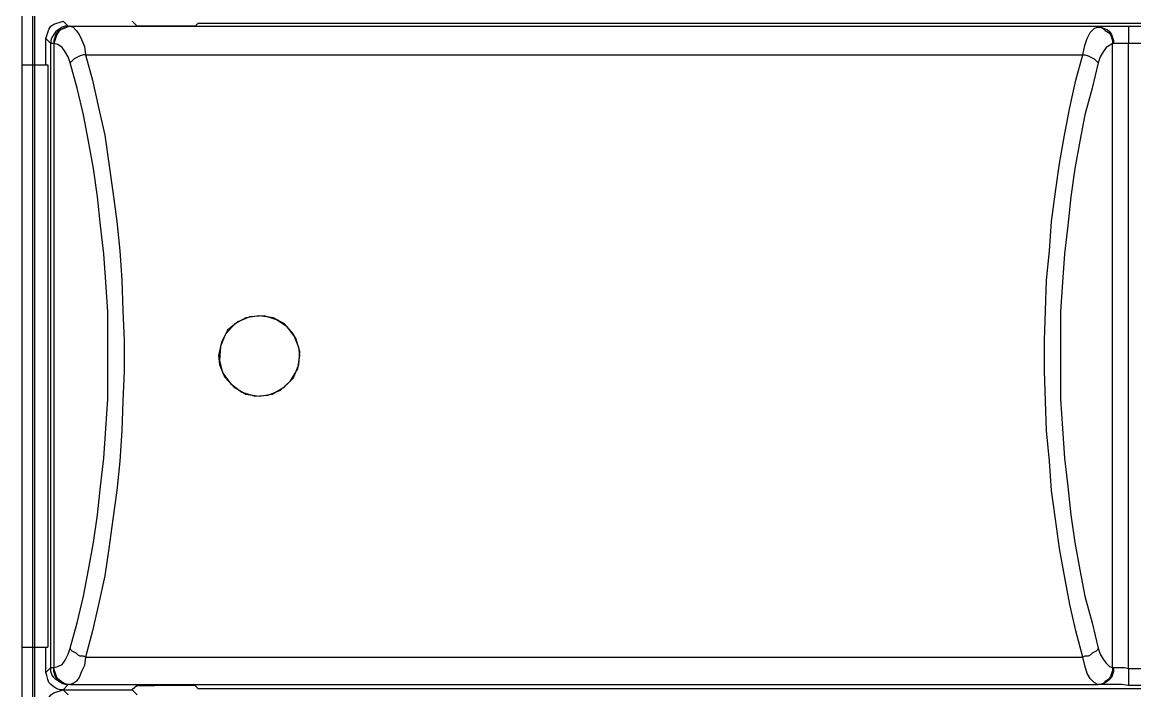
# Model space of a CAD drawing. Header units: centimetres. Extents: x -9.3 to 8.8, y -8.1 to 9.2.
# Drawn here: x -6.946 to -5.013, y 0.783 to 1.945 of the extents above; entities that cross this region are included whole.
import ezdxf

# ---------------------------------------------------------------- set-up
doc = ezdxf.new("R2010")
doc.units = ezdxf.units.CM
doc.header["$MEASUREMENT"] = 0
doc.layers.add('Camada 1', color=7, linetype='Continuous')

msp = doc.modelspace()

# ---------------------------------------------------------------- linework, layer by layer
at = {"layer": 'Camada 1', "color": 250, "lineweight": 25}
for points in [[(-6.94621, -0.45508), (-6.94621, -0.45508), (-6.94621, 6.68867), (-6.94621, 6.68867)], [(-6.94621, -0.45508), (-6.94621, -0.45508), (-6.94621, 6.68867), (-6.94621, 6.68867)], [(-6.92856, 6.67103), (-6.92856, 6.67103), (-6.92856, -0.43744), (-6.92856, -0.43744)], [(-6.92856, 6.67103), (-6.92856, 6.67103), (-6.92856, -0.43744), (-6.92856, -0.43744)], [(-6.92503, 6.6675), (-6.92503, 6.6675), (-6.92503, -0.43392), (-6.92503, -0.43392)], [(-6.92503, 6.6675), (-6.92503, 6.6675), (-6.92503, -0.43392), (-6.92503, -0.43392)], [(-6.87529, 1.94628), (-6.87529, 1.94628), (-6.86646, 1.93746), (-6.86646, 1.93746)], [(-6.86646, 1.93746), (-6.86646, 1.93746), (-6.8647, 1.93746), (-6.8647, 1.93746)], [(-6.8647, 1.93746), (-6.8647, 1.93746), (-6.86293, 1.93746), (-6.86293, 1.93746)], [(-6.86293, 1.93746), (-6.86293, 1.93746), (-5.07654, 1.93746), (-5.07654, 1.93746)], [(-6.75524, 1.94628), (-6.75524, 1.94628), (-6.74642, 1.93746), (-6.74642, 1.93746)], [(-6.71643, 1.93746), (-6.71643, 1.93746), (-6.74642, 1.93746), (-6.74642, 1.93746)], [(-6.64581, 1.93746), (-6.64581, 1.93746), (-6.71643, 1.93746), (-6.71643, 1.93746)], [(-6.64051, 1.94275), (-6.64051, 1.94275), (-6.64581, 1.93746), (-6.64581, 1.93746)], [(-6.64051, 1.94275), (-6.64051, 1.94275), (-3.3872, 1.94275), (-3.3872, 1.94275)], [(-5.07827, 1.93569), (-5.07827, 1.93569), (-5.07654, 1.93746), (-5.07654, 1.93746)], [(-5.07654, 1.93746), (-5.07654, 1.93746), (-5.02356, 1.93746), (-5.02356, 1.93746)], [(-5.02356, 1.93746), (-5.02356, 1.93746), (-5.02356, 1.90747), (-5.02356, 1.90747)], [(-5.02356, 1.93746), (-5.02356, 1.93746), (-5.00239, 1.93746), (-5.00239, 1.93746)], [(-6.89648, 1.90747), (-6.89648, 1.90747), (-6.90529, 1.91629), (-6.90529, 1.91629)], [(-6.90529, 1.87039), (-6.90529, 1.87039), (-6.90529, 1.91629), (-6.90529, 1.91629)], [(-6.89117, 1.90747), (-6.89117, 1.90747), (-6.89648, 1.90747), (-6.89648, 1.90747)], [(-6.89648, 0.8236), (-6.89648, 0.8236), (-6.89648, 1.90747), (-6.89648, 1.90747)], [(-6.89117, 1.90747), (-6.89117, 1.90747), (-6.89117, 1.90747), (-6.89117, 1.90747)], [(-6.89117, 1.90747), (-6.89117, 1.90747), (-6.89117, 0.8236), (-6.89117, 0.8236)], [(-5.05181, 0.8236), (-5.05181, 0.8236), (-5.05181, 1.90747), (-5.05181, 1.90747)], [(-5.05005, 1.90747), (-5.05005, 1.90747), (-5.05181, 1.90747), (-5.05181, 1.90747)], [(-5.02356, 1.90747), (-5.02356, 1.90747), (-5.05005, 1.90747), (-5.05005, 1.90747)], [(-5.02356, 0.82183), (-5.02356, 0.82183), (-5.02356, 1.90747), (-5.02356, 1.90747)], [(-5.00239, 1.90747), (-5.00239, 1.90747), (-5.02356, 1.90747), (-5.02356, 1.90747)], [(-6.83645, 1.88803), (-6.83645, 1.88803), (-5.103, 1.88803), (-5.103, 1.88803)], [(-6.9462, 1.87039), (-6.9462, 1.87039), (-6.90177, 1.87039), (-6.90177, 1.87039)], [(-6.90177, 1.87039), (-6.90177, 1.87039), (-6.90177, 0.85891), (-6.90177, 0.85891)], [(-6.9462, 0.85891), (-6.9462, 0.85891), (-6.90177, 0.85891), (-6.90177, 0.85891)], [(-6.90529, 0.81478), (-6.90529, 0.81478), (-6.90529, 0.85891), (-6.90529, 0.85891)], [(-6.83645, 0.84127), (-6.83645, 0.84127), (-5.103, 0.84127), (-5.103, 0.84127)], [(-6.90529, 0.81478), (-6.90529, 0.81478), (-6.89648, 0.8236), (-6.89648, 0.8236)], [(-6.89648, 0.8236), (-6.89648, 0.8236), (-6.89117, 0.8236), (-6.89117, 0.8236)], [(-6.89117, 0.8236), (-6.89117, 0.8236), (-6.89117, 0.8236), (-6.89117, 0.8236)], [(-5.05181, 0.8236), (-5.05181, 0.8236), (-5.05005, 0.8236), (-5.05005, 0.8236)], [(-5.02356, 0.82183), (-5.02356, 0.82183), (-5.02356, 0.79185), (-5.02356, 0.79185)], [(-5.02356, 0.82183), (-5.02356, 0.82183), (-5.00239, 0.82183), (-5.00239, 0.82183)], [(-6.86646, 0.79361), (-6.86646, 0.79361), (-6.87529, 0.78479), (-6.87529, 0.78479)], [(-6.8647, 0.79361), (-6.8647, 0.79361), (-6.86646, 0.79361), (-6.86646, 0.79361)], [(-6.86293, 0.79361), (-6.86293, 0.79361), (-6.8647, 0.79361), (-6.8647, 0.79361)], [(-6.86293, 0.79361), (-6.86293, 0.79361), (-5.07654, 0.79361), (-5.07654, 0.79361)], [(-5.07654, 0.79361), (-5.07654, 0.79361), (-5.07827, 0.79361), (-5.07827, 0.79361)], [(-6.87529, 0.78479), (-6.87529, 0.78479), (-6.75524, 0.78479), (-6.75524, 0.78479)], [(-6.87529, 0.78479), (-6.87529, 0.78479), (-6.86646, 0.77597), (-6.86646, 0.77597)], [(-6.87529, 0.78479), (-6.87529, 0.78479), (-6.75524, 0.78479), (-6.75524, 0.78479)], [(-6.74642, 0.79185), (-6.74642, 0.79185), (-6.75524, 0.78479), (-6.75524, 0.78479)], [(-6.75524, 0.78479), (-6.75524, 0.78479), (-6.74642, 0.77597), (-6.74642, 0.77597)], [(-6.74642, 0.79185), (-6.74642, 0.79185), (-6.71643, 0.79185), (-6.71643, 0.79185)], [(-6.64581, 0.79185), (-6.64581, 0.79185), (-6.71643, 0.79185), (-6.71643, 0.79185)], [(-6.64051, 0.78652), (-6.64051, 0.78652), (-6.64581, 0.79185), (-6.64581, 0.79185)], [(-3.3872, 0.78652), (-3.3872, 0.78652), (-6.64051, 0.78652), (-6.64051, 0.78652)], [(-5.00239, 0.79185), (-5.00239, 0.79185), (-5.02356, 0.79185), (-5.02356, 0.79185)]]:
    msp.add_open_spline(points, degree=3, dxfattribs=at)
for points, knots in [([(-6.90529, 1.91629), (-6.90529, 1.91629), (-6.90353, 1.92158), (-6.90353, 1.92158), (-6.90353, 1.92158), (-6.90177, 1.92687), (-6.90177, 1.92687), (-6.90177, 1.92687), (-6.9, 1.93216), (-6.9, 1.93216), (-6.9, 1.93216), (-6.89648, 1.93746), (-6.89648, 1.93746), (-6.89648, 1.93746), (-6.89117, 1.94098), (-6.89117, 1.94098), (-6.89117, 1.94098), (-6.88588, 1.94275), (-6.88588, 1.94275), (-6.88588, 1.94275), (-6.88059, 1.94451), (-6.88059, 1.94451), (-6.88059, 1.94451), (-6.87529, 1.94628), (-6.87529, 1.94628)], [0, 0, 0, 0, 0.125, 0.125, 0.125, 0.25, 0.25, 0.25, 0.375, 0.375, 0.375, 0.5, 0.5, 0.5, 0.625, 0.625, 0.625, 0.75, 0.75, 0.75, 0.875, 0.875, 0.875, 1, 1, 1, 1]), ([(-6.86646, 1.93746), (-6.86646, 1.93746), (-6.87175, 1.93746), (-6.87175, 1.93746), (-6.87175, 1.93746), (-6.87706, 1.93569), (-6.87706, 1.93569), (-6.87706, 1.93569), (-6.88235, 1.93216), (-6.88235, 1.93216), (-6.88235, 1.93216), (-6.88764, 1.92864), (-6.88764, 1.92864), (-6.88764, 1.92864), (-6.89117, 1.92335), (-6.89117, 1.92335), (-6.89117, 1.92335), (-6.8947, 1.91805), (-6.8947, 1.91805), (-6.8947, 1.91805), (-6.89648, 1.91276), (-6.89648, 1.91276), (-6.89648, 1.91276), (-6.89648, 1.90747), (-6.89648, 1.90747)], [0, 0, 0, 0, 0.125, 0.125, 0.125, 0.25, 0.25, 0.25, 0.375, 0.375, 0.375, 0.5, 0.5, 0.5, 0.625, 0.625, 0.625, 0.75, 0.75, 0.75, 0.875, 0.875, 0.875, 1, 1, 1, 1]), ([(-6.86293, 1.93746), (-6.86293, 1.93746), (-6.86822, 1.93569), (-6.86822, 1.93569), (-6.86822, 1.93569), (-6.87352, 1.93393), (-6.87352, 1.93393), (-6.87352, 1.93393), (-6.87881, 1.93216), (-6.87881, 1.93216), (-6.87881, 1.93216), (-6.88235, 1.92864), (-6.88235, 1.92864), (-6.88235, 1.92864), (-6.88588, 1.92335), (-6.88588, 1.92335), (-6.88588, 1.92335), (-6.88764, 1.91805), (-6.88764, 1.91805), (-6.88764, 1.91805), (-6.88941, 1.91276), (-6.88941, 1.91276), (-6.88941, 1.91276), (-6.89117, 1.90747), (-6.89117, 1.90747)], [0, 0, 0, 0, 0.125, 0.125, 0.125, 0.25, 0.25, 0.25, 0.375, 0.375, 0.375, 0.5, 0.5, 0.5, 0.625, 0.625, 0.625, 0.75, 0.75, 0.75, 0.875, 0.875, 0.875, 1, 1, 1, 1]), ([(-6.8647, 1.93746), (-6.8647, 1.93746), (-6.86999, 1.93569), (-6.86999, 1.93569), (-6.86999, 1.93569), (-6.87529, 1.93393), (-6.87529, 1.93393), (-6.87529, 1.93393), (-6.87881, 1.93216), (-6.87881, 1.93216), (-6.87881, 1.93216), (-6.88411, 1.92864), (-6.88411, 1.92864), (-6.88411, 1.92864), (-6.88764, 1.92335), (-6.88764, 1.92335), (-6.88764, 1.92335), (-6.88941, 1.91805), (-6.88941, 1.91805), (-6.88941, 1.91805), (-6.89117, 1.91276), (-6.89117, 1.91276), (-6.89117, 1.91276), (-6.89117, 1.90747), (-6.89117, 1.90747)], [0, 0, 0, 0, 0.125, 0.125, 0.125, 0.25, 0.25, 0.25, 0.375, 0.375, 0.375, 0.5, 0.5, 0.5, 0.625, 0.625, 0.625, 0.75, 0.75, 0.75, 0.875, 0.875, 0.875, 1, 1, 1, 1]), ([(-6.86293, 1.93746), (-6.86293, 1.93746), (-6.85763, 1.93569), (-6.85763, 1.93569), (-6.85763, 1.93569), (-6.85234, 1.9304), (-6.85234, 1.9304), (-6.85234, 1.9304), (-6.84705, 1.92335), (-6.84705, 1.92335), (-6.84705, 1.92335), (-6.84352, 1.91453), (-6.84352, 1.91453), (-6.84352, 1.91453), (-6.83821, 1.90214), (-6.83821, 1.90214), (-6.83821, 1.90214), (-6.83645, 1.88803), (-6.83645, 1.88803)], [0, 0, 0, 0, 0.1666667, 0.1666667, 0.1666667, 0.3333333, 0.3333333, 0.3333333, 0.5, 0.5, 0.5, 0.6666667, 0.6666667, 0.6666667, 0.8333333, 0.8333333, 0.8333333, 1, 1, 1, 1]), ([(-5.103, 1.88803), (-5.103, 1.88803), (-5.09947, 1.90394), (-5.09947, 1.90394), (-5.09947, 1.90394), (-5.09595, 1.91629), (-5.09595, 1.91629), (-5.09595, 1.91629), (-5.09065, 1.92687), (-5.09065, 1.92687), (-5.09065, 1.92687), (-5.0836, 1.93393), (-5.0836, 1.93393), (-5.0836, 1.93393), (-5.07827, 1.93569), (-5.07827, 1.93569)], [0, 0, 0, 0, 0.2, 0.2, 0.2, 0.4, 0.4, 0.4, 0.6, 0.6, 0.6, 0.8, 0.8, 0.8, 1, 1, 1, 1]), ([(-5.07827, 1.93569), (-5.07827, 1.93569), (-5.07298, 1.93569), (-5.07298, 1.93569), (-5.07298, 1.93569), (-5.06769, 1.93393), (-5.06769, 1.93393), (-5.06769, 1.93393), (-5.06416, 1.9304), (-5.06416, 1.9304), (-5.06416, 1.9304), (-5.05887, 1.92687), (-5.05887, 1.92687), (-5.05887, 1.92687), (-5.05534, 1.92335), (-5.05534, 1.92335), (-5.05534, 1.92335), (-5.05358, 1.91805), (-5.05358, 1.91805), (-5.05358, 1.91805), (-5.05181, 1.91276), (-5.05181, 1.91276), (-5.05181, 1.91276), (-5.05181, 1.90747), (-5.05181, 1.90747)], [0, 0, 0, 0, 0.125, 0.125, 0.125, 0.25, 0.25, 0.25, 0.375, 0.375, 0.375, 0.5, 0.5, 0.5, 0.625, 0.625, 0.625, 0.75, 0.75, 0.75, 0.875, 0.875, 0.875, 1, 1, 1, 1]), ([(-5.07654, 1.93746), (-5.07654, 1.93746), (-5.07122, 1.93569), (-5.07122, 1.93569), (-5.07122, 1.93569), (-5.06593, 1.93393), (-5.06593, 1.93393), (-5.06593, 1.93393), (-5.06063, 1.93216), (-5.06063, 1.93216), (-5.06063, 1.93216), (-5.05711, 1.92864), (-5.05711, 1.92864), (-5.05711, 1.92864), (-5.05358, 1.92335), (-5.05358, 1.92335), (-5.05358, 1.92335), (-5.05181, 1.91805), (-5.05181, 1.91805), (-5.05181, 1.91805), (-5.05005, 1.91276), (-5.05005, 1.91276), (-5.05005, 1.91276), (-5.05005, 1.90747), (-5.05005, 1.90747)], [0, 0, 0, 0, 0.125, 0.125, 0.125, 0.25, 0.25, 0.25, 0.375, 0.375, 0.375, 0.5, 0.5, 0.5, 0.625, 0.625, 0.625, 0.75, 0.75, 0.75, 0.875, 0.875, 0.875, 1, 1, 1, 1]), ([(-6.86293, 1.87392), (-6.86293, 1.87392), (-6.86646, 1.8845), (-6.86646, 1.8845), (-6.86646, 1.8845), (-6.87175, 1.89332), (-6.87175, 1.89332), (-6.87175, 1.89332), (-6.87706, 1.90041), (-6.87706, 1.90041), (-6.87706, 1.90041), (-6.88411, 1.90571), (-6.88411, 1.90571), (-6.88411, 1.90571), (-6.89117, 1.90747), (-6.89117, 1.90747)], [0, 0, 0, 0, 0.2, 0.2, 0.2, 0.4, 0.4, 0.4, 0.6, 0.6, 0.6, 0.8, 0.8, 0.8, 1, 1, 1, 1]), ([(-5.05181, 1.90747), (-5.05181, 1.90747), (-5.05711, 1.90394), (-5.05711, 1.90394), (-5.05711, 1.90394), (-5.0624, 1.90041), (-5.0624, 1.90041), (-5.0624, 1.90041), (-5.06769, 1.89332), (-5.06769, 1.89332), (-5.06769, 1.89332), (-5.07298, 1.8845), (-5.07298, 1.8845), (-5.07298, 1.8845), (-5.07654, 1.87392), (-5.07654, 1.87392)], [0, 0, 0, 0, 0.2, 0.2, 0.2, 0.4, 0.4, 0.4, 0.6, 0.6, 0.6, 0.8, 0.8, 0.8, 1, 1, 1, 1]), ([(-6.83645, 1.88803), (-6.83645, 1.88803), (-6.83998, 1.88803), (-6.83998, 1.88803), (-6.83998, 1.88803), (-6.84528, 1.88627), (-6.84528, 1.88627), (-6.84528, 1.88627), (-6.84881, 1.8845), (-6.84881, 1.8845), (-6.84881, 1.8845), (-6.85234, 1.88274), (-6.85234, 1.88274), (-6.85234, 1.88274), (-6.85588, 1.88098), (-6.85588, 1.88098), (-6.85588, 1.88098), (-6.85941, 1.87745), (-6.85941, 1.87745), (-6.85941, 1.87745), (-6.86116, 1.87568), (-6.86116, 1.87568), (-6.86116, 1.87568), (-6.86293, 1.87392), (-6.86293, 1.87392)], [0, 0, 0, 0, 0.125, 0.125, 0.125, 0.25, 0.25, 0.25, 0.375, 0.375, 0.375, 0.5, 0.5, 0.5, 0.625, 0.625, 0.625, 0.75, 0.75, 0.75, 0.875, 0.875, 0.875, 1, 1, 1, 1]), ([(-6.83645, 1.88803), (-6.83645, 1.88803), (-6.82409, 1.8439), (-6.82409, 1.8439), (-6.82409, 1.8439), (-6.81351, 1.79624), (-6.81351, 1.79624), (-6.81351, 1.79624), (-6.8029, 1.74858), (-6.8029, 1.74858), (-6.8029, 1.74858), (-6.79584, 1.69915), (-6.79584, 1.69915), (-6.79584, 1.69915), (-6.78879, 1.64973), (-6.78879, 1.64973), (-6.78879, 1.64973), (-6.78173, 1.59854), (-6.78173, 1.59854), (-6.78173, 1.59854), (-6.77644, 1.54735), (-6.77644, 1.54735), (-6.77644, 1.54735), (-6.77291, 1.49617), (-6.77291, 1.49617), (-6.77291, 1.49617), (-6.77115, 1.44321), (-6.77115, 1.44321), (-6.77115, 1.44321), (-6.76938, 1.39199), (-6.76938, 1.39199), (-6.76938, 1.39199), (-6.76938, 1.33904), (-6.76938, 1.33904), (-6.76938, 1.33904), (-6.77115, 1.28612), (-6.77115, 1.28612), (-6.77115, 1.28612), (-6.77291, 1.2349), (-6.77291, 1.2349), (-6.77291, 1.2349), (-6.77644, 1.18195), (-6.77644, 1.18195), (-6.77644, 1.18195), (-6.78173, 1.13076), (-6.78173, 1.13076), (-6.78173, 1.13076), (-6.78879, 1.08134), (-6.78879, 1.08134), (-6.78879, 1.08134), (-6.79584, 1.03015), (-6.79584, 1.03015), (-6.79584, 1.03015), (-6.8029, 0.98249), (-6.8029, 0.98249), (-6.8029, 0.98249), (-6.81351, 0.93306), (-6.81351, 0.93306), (-6.81351, 0.93306), (-6.82409, 0.88717), (-6.82409, 0.88717), (-6.82409, 0.88717), (-6.83645, 0.84127), (-6.83645, 0.84127)], [0, 0, 0, 0, 0.047619, 0.047619, 0.047619, 0.0952381, 0.0952381, 0.0952381, 0.1428571, 0.1428571, 0.1428571, 0.1904762, 0.1904762, 0.1904762, 0.2380952, 0.2380952, 0.2380952, 0.2857143, 0.2857143, 0.2857143, 0.3333333, 0.3333333, 0.3333333, 0.3809524, 0.3809524, 0.3809524, 0.4285714, 0.4285714, 0.4285714, 0.4761905, 0.4761905, 0.4761905, 0.5238095, 0.5238095, 0.5238095, 0.5714286, 0.5714286, 0.5714286, 0.6190476, 0.6190476, 0.6190476, 0.6666667, 0.6666667, 0.6666667, 0.7142857, 0.7142857, 0.7142857, 0.7619048, 0.7619048, 0.7619048, 0.8095238, 0.8095238, 0.8095238, 0.8571429, 0.8571429, 0.8571429, 0.9047619, 0.9047619, 0.9047619, 0.952381, 0.952381, 0.952381, 1, 1, 1, 1]), ([(-5.103, 0.84127), (-5.103, 0.84127), (-5.11535, 0.88717), (-5.11535, 0.88717), (-5.11535, 0.88717), (-5.12597, 0.93306), (-5.12597, 0.93306), (-5.12597, 0.93306), (-5.13479, 0.98249), (-5.13479, 0.98249), (-5.13479, 0.98249), (-5.14361, 1.03015), (-5.14361, 1.03015), (-5.14361, 1.03015), (-5.15066, 1.08134), (-5.15066, 1.08134), (-5.15066, 1.08134), (-5.15772, 1.13076), (-5.15772, 1.13076), (-5.15772, 1.13076), (-5.16125, 1.18195), (-5.16125, 1.18195), (-5.16125, 1.18195), (-5.16657, 1.2349), (-5.16657, 1.2349), (-5.16657, 1.2349), (-5.1683, 1.28612), (-5.1683, 1.28612), (-5.1683, 1.28612), (-5.17007, 1.33904), (-5.17007, 1.33904), (-5.17007, 1.33904), (-5.17007, 1.39199), (-5.17007, 1.39199), (-5.17007, 1.39199), (-5.1683, 1.44321), (-5.1683, 1.44321), (-5.1683, 1.44321), (-5.16657, 1.49617), (-5.16657, 1.49617), (-5.16657, 1.49617), (-5.16125, 1.54735), (-5.16125, 1.54735), (-5.16125, 1.54735), (-5.15772, 1.59854), (-5.15772, 1.59854), (-5.15772, 1.59854), (-5.15066, 1.64973), (-5.15066, 1.64973), (-5.15066, 1.64973), (-5.14361, 1.69915), (-5.14361, 1.69915), (-5.14361, 1.69915), (-5.13479, 1.74858), (-5.13479, 1.74858), (-5.13479, 1.74858), (-5.12597, 1.79624), (-5.12597, 1.79624), (-5.12597, 1.79624), (-5.11535, 1.8439), (-5.11535, 1.8439), (-5.11535, 1.8439), (-5.103, 1.88803), (-5.103, 1.88803)], [0, 0, 0, 0, 0.047619, 0.047619, 0.047619, 0.0952381, 0.0952381, 0.0952381, 0.1428571, 0.1428571, 0.1428571, 0.1904762, 0.1904762, 0.1904762, 0.2380952, 0.2380952, 0.2380952, 0.2857143, 0.2857143, 0.2857143, 0.3333333, 0.3333333, 0.3333333, 0.3809524, 0.3809524, 0.3809524, 0.4285714, 0.4285714, 0.4285714, 0.4761905, 0.4761905, 0.4761905, 0.5238095, 0.5238095, 0.5238095, 0.5714286, 0.5714286, 0.5714286, 0.6190476, 0.6190476, 0.6190476, 0.6666667, 0.6666667, 0.6666667, 0.7142857, 0.7142857, 0.7142857, 0.7619048, 0.7619048, 0.7619048, 0.8095238, 0.8095238, 0.8095238, 0.8571429, 0.8571429, 0.8571429, 0.9047619, 0.9047619, 0.9047619, 0.952381, 0.952381, 0.952381, 1, 1, 1, 1]), ([(-5.103, 1.88803), (-5.103, 1.88803), (-5.09947, 1.88803), (-5.09947, 1.88803), (-5.09947, 1.88803), (-5.09418, 1.88627), (-5.09418, 1.88627), (-5.09418, 1.88627), (-5.09065, 1.8845), (-5.09065, 1.8845), (-5.09065, 1.8845), (-5.08713, 1.88274), (-5.08713, 1.88274), (-5.08713, 1.88274), (-5.0836, 1.88098), (-5.0836, 1.88098), (-5.0836, 1.88098), (-5.08007, 1.87745), (-5.08007, 1.87745), (-5.08007, 1.87745), (-5.07827, 1.87568), (-5.07827, 1.87568), (-5.07827, 1.87568), (-5.07654, 1.87392), (-5.07654, 1.87392)], [0, 0, 0, 0, 0.125, 0.125, 0.125, 0.25, 0.25, 0.25, 0.375, 0.375, 0.375, 0.5, 0.5, 0.5, 0.625, 0.625, 0.625, 0.75, 0.75, 0.75, 0.875, 0.875, 0.875, 1, 1, 1, 1]), ([(-6.86293, 0.85714), (-6.86293, 0.85714), (-6.85058, 0.90128), (-6.85058, 0.90128), (-6.85058, 0.90128), (-6.83998, 0.94717), (-6.83998, 0.94717), (-6.83998, 0.94717), (-6.83116, 0.99307), (-6.83116, 0.99307), (-6.83116, 0.99307), (-6.82234, 1.04073), (-6.82234, 1.04073), (-6.82234, 1.04073), (-6.81527, 1.08839), (-6.81527, 1.08839), (-6.81527, 1.08839), (-6.80998, 1.13781), (-6.80998, 1.13781), (-6.80998, 1.13781), (-6.8047, 1.18724), (-6.8047, 1.18724), (-6.8047, 1.18724), (-6.80113, 1.23843), (-6.80113, 1.23843), (-6.80113, 1.23843), (-6.79764, 1.28962), (-6.79764, 1.28962), (-6.79764, 1.28962), (-6.79764, 1.44142), (-6.79764, 1.44142), (-6.79764, 1.44142), (-6.80113, 1.49264), (-6.80113, 1.49264), (-6.80113, 1.49264), (-6.8047, 1.54206), (-6.8047, 1.54206), (-6.8047, 1.54206), (-6.80998, 1.59149), (-6.80998, 1.59149), (-6.80998, 1.59149), (-6.81527, 1.64091), (-6.81527, 1.64091), (-6.81527, 1.64091), (-6.82234, 1.69034), (-6.82234, 1.69034), (-6.82234, 1.69034), (-6.83116, 1.738), (-6.83116, 1.738), (-6.83116, 1.738), (-6.83998, 1.78389), (-6.83998, 1.78389), (-6.83998, 1.78389), (-6.85058, 1.82979), (-6.85058, 1.82979), (-6.85058, 1.82979), (-6.86293, 1.87392), (-6.86293, 1.87392)], [0, 0, 0, 0, 0.0526316, 0.0526316, 0.0526316, 0.1052632, 0.1052632, 0.1052632, 0.1578947, 0.1578947, 0.1578947, 0.2105263, 0.2105263, 0.2105263, 0.2631579, 0.2631579, 0.2631579, 0.3157895, 0.3157895, 0.3157895, 0.3684211, 0.3684211, 0.3684211, 0.4210526, 0.4210526, 0.4210526, 0.4736842, 0.4736842, 0.4736842, 0.5263158, 0.5263158, 0.5263158, 0.5789474, 0.5789474, 0.5789474, 0.6315789, 0.6315789, 0.6315789, 0.6842105, 0.6842105, 0.6842105, 0.7368421, 0.7368421, 0.7368421, 0.7894737, 0.7894737, 0.7894737, 0.8421053, 0.8421053, 0.8421053, 0.8947368, 0.8947368, 0.8947368, 0.9473684, 0.9473684, 0.9473684, 1, 1, 1, 1]), ([(-5.07654, 1.87392), (-5.07654, 1.87392), (-5.08713, 1.82979), (-5.08713, 1.82979), (-5.08713, 1.82979), (-5.09947, 1.78389), (-5.09947, 1.78389), (-5.09947, 1.78389), (-5.10829, 1.738), (-5.10829, 1.738), (-5.10829, 1.738), (-5.11711, 1.69034), (-5.11711, 1.69034), (-5.11711, 1.69034), (-5.12417, 1.64091), (-5.12417, 1.64091), (-5.12417, 1.64091), (-5.1295, 1.59149), (-5.1295, 1.59149), (-5.1295, 1.59149), (-5.13479, 1.54206), (-5.13479, 1.54206), (-5.13479, 1.54206), (-5.13832, 1.49264), (-5.13832, 1.49264), (-5.13832, 1.49264), (-5.14184, 1.44142), (-5.14184, 1.44142), (-5.14184, 1.44142), (-5.14184, 1.28962), (-5.14184, 1.28962), (-5.14184, 1.28962), (-5.13832, 1.23843), (-5.13832, 1.23843), (-5.13832, 1.23843), (-5.13479, 1.18724), (-5.13479, 1.18724), (-5.13479, 1.18724), (-5.1295, 1.13781), (-5.1295, 1.13781), (-5.1295, 1.13781), (-5.12417, 1.08839), (-5.12417, 1.08839), (-5.12417, 1.08839), (-5.11711, 1.04073), (-5.11711, 1.04073), (-5.11711, 1.04073), (-5.10829, 0.99307), (-5.10829, 0.99307), (-5.10829, 0.99307), (-5.09947, 0.94717), (-5.09947, 0.94717), (-5.09947, 0.94717), (-5.08713, 0.90128), (-5.08713, 0.90128), (-5.08713, 0.90128), (-5.07654, 0.85714), (-5.07654, 0.85714)], [0, 0, 0, 0, 0.0526316, 0.0526316, 0.0526316, 0.1052632, 0.1052632, 0.1052632, 0.1578947, 0.1578947, 0.1578947, 0.2105263, 0.2105263, 0.2105263, 0.2631579, 0.2631579, 0.2631579, 0.3157895, 0.3157895, 0.3157895, 0.3684211, 0.3684211, 0.3684211, 0.4210526, 0.4210526, 0.4210526, 0.4736842, 0.4736842, 0.4736842, 0.5263158, 0.5263158, 0.5263158, 0.5789474, 0.5789474, 0.5789474, 0.6315789, 0.6315789, 0.6315789, 0.6842105, 0.6842105, 0.6842105, 0.7368421, 0.7368421, 0.7368421, 0.7894737, 0.7894737, 0.7894737, 0.8421053, 0.8421053, 0.8421053, 0.8947368, 0.8947368, 0.8947368, 0.9473684, 0.9473684, 0.9473684, 1, 1, 1, 1]), ([(-6.6052, 1.36553), (-6.6052, 1.36553), (-6.59991, 1.3885), (-6.59991, 1.3885), (-6.59991, 1.3885), (-6.58933, 1.40967), (-6.58933, 1.40967), (-6.58933, 1.40967), (-6.57169, 1.42378), (-6.57169, 1.42378), (-6.57169, 1.42378), (-6.55048, 1.4326), (-6.55048, 1.4326), (-6.55048, 1.4326), (-6.52576, 1.43436), (-6.52576, 1.43436), (-6.52576, 1.43436), (-6.50459, 1.4273), (-6.50459, 1.4273), (-6.50459, 1.4273), (-6.48519, 1.41496), (-6.48519, 1.41496), (-6.48519, 1.41496), (-6.47104, 1.39555), (-6.47104, 1.39555), (-6.47104, 1.39555), (-6.46398, 1.37259), (-6.46398, 1.37259), (-6.46398, 1.37259), (-6.46575, 1.34962), (-6.46575, 1.34962), (-6.46575, 1.34962), (-6.4746, 1.32669), (-6.4746, 1.32669), (-6.4746, 1.32669), (-6.49048, 1.31082), (-6.49048, 1.31082), (-6.49048, 1.31082), (-6.51164, 1.29847), (-6.51164, 1.29847), (-6.51164, 1.29847), (-6.53461, 1.29494), (-6.53461, 1.29494), (-6.53461, 1.29494), (-6.55754, 1.29847), (-6.55754, 1.29847), (-6.55754, 1.29847), (-6.57874, 1.31082), (-6.57874, 1.31082), (-6.57874, 1.31082), (-6.59462, 1.32846), (-6.59462, 1.32846), (-6.59462, 1.32846), (-6.60344, 1.34962), (-6.60344, 1.34962), (-6.60344, 1.34962), (-6.6052, 1.36553), (-6.6052, 1.36553)], [0, 0, 0, 0, 0.0526316, 0.0526316, 0.0526316, 0.1052632, 0.1052632, 0.1052632, 0.1578947, 0.1578947, 0.1578947, 0.2105263, 0.2105263, 0.2105263, 0.2631579, 0.2631579, 0.2631579, 0.3157895, 0.3157895, 0.3157895, 0.3684211, 0.3684211, 0.3684211, 0.4210526, 0.4210526, 0.4210526, 0.4736842, 0.4736842, 0.4736842, 0.5263158, 0.5263158, 0.5263158, 0.5789474, 0.5789474, 0.5789474, 0.6315789, 0.6315789, 0.6315789, 0.6842105, 0.6842105, 0.6842105, 0.7368421, 0.7368421, 0.7368421, 0.7894737, 0.7894737, 0.7894737, 0.8421053, 0.8421053, 0.8421053, 0.8947368, 0.8947368, 0.8947368, 0.9473684, 0.9473684, 0.9473684, 1, 1, 1, 1]), ([(-6.46398, 1.36553), (-6.46398, 1.36553), (-6.46751, 1.34257), (-6.46751, 1.34257), (-6.46751, 1.34257), (-6.47989, 1.3214), (-6.47989, 1.3214), (-6.47989, 1.3214), (-6.49753, 1.30553), (-6.49753, 1.30553), (-6.49753, 1.30553), (-6.5187, 1.29667), (-6.5187, 1.29667), (-6.5187, 1.29667), (-6.54167, 1.29494), (-6.54167, 1.29494), (-6.54167, 1.29494), (-6.56463, 1.302), (-6.56463, 1.302), (-6.56463, 1.302), (-6.58403, 1.31611), (-6.58403, 1.31611), (-6.58403, 1.31611), (-6.59815, 1.33551), (-6.59815, 1.33551), (-6.59815, 1.33551), (-6.60344, 1.35671), (-6.60344, 1.35671), (-6.60344, 1.35671), (-6.60167, 1.38144), (-6.60167, 1.38144), (-6.60167, 1.38144), (-6.59285, 1.40261), (-6.59285, 1.40261), (-6.59285, 1.40261), (-6.57698, 1.42025), (-6.57698, 1.42025), (-6.57698, 1.42025), (-6.55754, 1.43083), (-6.55754, 1.43083), (-6.55754, 1.43083), (-6.53461, 1.43436), (-6.53461, 1.43436), (-6.53461, 1.43436), (-6.50988, 1.43083), (-6.50988, 1.43083), (-6.50988, 1.43083), (-6.49048, 1.42025), (-6.49048, 1.42025), (-6.49048, 1.42025), (-6.4746, 1.40261), (-6.4746, 1.40261), (-6.4746, 1.40261), (-6.46575, 1.37964), (-6.46575, 1.37964), (-6.46575, 1.37964), (-6.46398, 1.36553), (-6.46398, 1.36553)], [0, 0, 0, 0, 0.0526316, 0.0526316, 0.0526316, 0.1052632, 0.1052632, 0.1052632, 0.1578947, 0.1578947, 0.1578947, 0.2105263, 0.2105263, 0.2105263, 0.2631579, 0.2631579, 0.2631579, 0.3157895, 0.3157895, 0.3157895, 0.3684211, 0.3684211, 0.3684211, 0.4210526, 0.4210526, 0.4210526, 0.4736842, 0.4736842, 0.4736842, 0.5263158, 0.5263158, 0.5263158, 0.5789474, 0.5789474, 0.5789474, 0.6315789, 0.6315789, 0.6315789, 0.6842105, 0.6842105, 0.6842105, 0.7368421, 0.7368421, 0.7368421, 0.7894737, 0.7894737, 0.7894737, 0.8421053, 0.8421053, 0.8421053, 0.8947368, 0.8947368, 0.8947368, 0.9473684, 0.9473684, 0.9473684, 1, 1, 1, 1]), ([(-6.89117, 0.8236), (-6.89117, 0.8236), (-6.88411, 0.82536), (-6.88411, 0.82536), (-6.88411, 0.82536), (-6.87706, 0.82889), (-6.87706, 0.82889), (-6.87706, 0.82889), (-6.87175, 0.83594), (-6.87175, 0.83594), (-6.87175, 0.83594), (-6.86646, 0.84656), (-6.86646, 0.84656), (-6.86646, 0.84656), (-6.86293, 0.85714), (-6.86293, 0.85714)], [0, 0, 0, 0, 0.2, 0.2, 0.2, 0.4, 0.4, 0.4, 0.6, 0.6, 0.6, 0.8, 0.8, 0.8, 1, 1, 1, 1]), ([(-6.83645, 0.84127), (-6.83645, 0.84127), (-6.83998, 0.84303), (-6.83998, 0.84303), (-6.83998, 0.84303), (-6.84528, 0.84303), (-6.84528, 0.84303), (-6.84528, 0.84303), (-6.84881, 0.8448), (-6.84881, 0.8448), (-6.84881, 0.8448), (-6.85234, 0.84833), (-6.85234, 0.84833), (-6.85234, 0.84833), (-6.85588, 0.85009), (-6.85588, 0.85009), (-6.85588, 0.85009), (-6.85941, 0.85185), (-6.85941, 0.85185), (-6.85941, 0.85185), (-6.86116, 0.85362), (-6.86116, 0.85362), (-6.86116, 0.85362), (-6.86293, 0.85714), (-6.86293, 0.85714)], [0, 0, 0, 0, 0.125, 0.125, 0.125, 0.25, 0.25, 0.25, 0.375, 0.375, 0.375, 0.5, 0.5, 0.5, 0.625, 0.625, 0.625, 0.75, 0.75, 0.75, 0.875, 0.875, 0.875, 1, 1, 1, 1]), ([(-5.07654, 0.85714), (-5.07654, 0.85714), (-5.07827, 0.85362), (-5.07827, 0.85362), (-5.07827, 0.85362), (-5.08007, 0.85185), (-5.08007, 0.85185), (-5.08007, 0.85185), (-5.0836, 0.85009), (-5.0836, 0.85009), (-5.0836, 0.85009), (-5.08713, 0.84833), (-5.08713, 0.84833), (-5.08713, 0.84833), (-5.09065, 0.8448), (-5.09065, 0.8448), (-5.09065, 0.8448), (-5.09418, 0.84303), (-5.09418, 0.84303), (-5.09418, 0.84303), (-5.09947, 0.84303), (-5.09947, 0.84303), (-5.09947, 0.84303), (-5.103, 0.84127), (-5.103, 0.84127)], [0, 0, 0, 0, 0.125, 0.125, 0.125, 0.25, 0.25, 0.25, 0.375, 0.375, 0.375, 0.5, 0.5, 0.5, 0.625, 0.625, 0.625, 0.75, 0.75, 0.75, 0.875, 0.875, 0.875, 1, 1, 1, 1]), ([(-5.07654, 0.85714), (-5.07654, 0.85714), (-5.07298, 0.84656), (-5.07298, 0.84656), (-5.07298, 0.84656), (-5.06769, 0.83774), (-5.06769, 0.83774), (-5.06769, 0.83774), (-5.0624, 0.83065), (-5.0624, 0.83065), (-5.0624, 0.83065), (-5.05711, 0.82536), (-5.05711, 0.82536), (-5.05711, 0.82536), (-5.05181, 0.8236), (-5.05181, 0.8236)], [0, 0, 0, 0, 0.2, 0.2, 0.2, 0.4, 0.4, 0.4, 0.6, 0.6, 0.6, 0.8, 0.8, 0.8, 1, 1, 1, 1]), ([(-6.83645, 0.84127), (-6.83645, 0.84127), (-6.83821, 0.82712), (-6.83821, 0.82712), (-6.83821, 0.82712), (-6.84352, 0.81654), (-6.84352, 0.81654), (-6.84352, 0.81654), (-6.84705, 0.80596), (-6.84705, 0.80596), (-6.84705, 0.80596), (-6.85234, 0.7989), (-6.85234, 0.7989), (-6.85234, 0.7989), (-6.85763, 0.79537), (-6.85763, 0.79537), (-6.85763, 0.79537), (-6.86293, 0.79361), (-6.86293, 0.79361)], [0, 0, 0, 0, 0.1666667, 0.1666667, 0.1666667, 0.3333333, 0.3333333, 0.3333333, 0.5, 0.5, 0.5, 0.6666667, 0.6666667, 0.6666667, 0.8333333, 0.8333333, 0.8333333, 1, 1, 1, 1]), ([(-5.07827, 0.79361), (-5.07827, 0.79361), (-5.0836, 0.79714), (-5.0836, 0.79714), (-5.0836, 0.79714), (-5.09065, 0.80419), (-5.09065, 0.80419), (-5.09065, 0.80419), (-5.09595, 0.81301), (-5.09595, 0.81301), (-5.09595, 0.81301), (-5.09947, 0.82712), (-5.09947, 0.82712), (-5.09947, 0.82712), (-5.103, 0.84127), (-5.103, 0.84127)], [0, 0, 0, 0, 0.2, 0.2, 0.2, 0.4, 0.4, 0.4, 0.6, 0.6, 0.6, 0.8, 0.8, 0.8, 1, 1, 1, 1]), ([(-6.87529, 0.78479), (-6.87529, 0.78479), (-6.88059, 0.78479), (-6.88059, 0.78479), (-6.88059, 0.78479), (-6.88588, 0.78652), (-6.88588, 0.78652), (-6.88588, 0.78652), (-6.89117, 0.79008), (-6.89117, 0.79008), (-6.89117, 0.79008), (-6.89648, 0.79361), (-6.89648, 0.79361), (-6.89648, 0.79361), (-6.9, 0.79714), (-6.9, 0.79714), (-6.9, 0.79714), (-6.90177, 0.80243), (-6.90177, 0.80243), (-6.90177, 0.80243), (-6.90353, 0.80948), (-6.90353, 0.80948), (-6.90353, 0.80948), (-6.90529, 0.81478), (-6.90529, 0.81478)], [0, 0, 0, 0, 0.125, 0.125, 0.125, 0.25, 0.25, 0.25, 0.375, 0.375, 0.375, 0.5, 0.5, 0.5, 0.625, 0.625, 0.625, 0.75, 0.75, 0.75, 0.875, 0.875, 0.875, 1, 1, 1, 1]), ([(-6.86646, 0.79361), (-6.86646, 0.79361), (-6.87175, 0.79361), (-6.87175, 0.79361), (-6.87175, 0.79361), (-6.87706, 0.79537), (-6.87706, 0.79537), (-6.87706, 0.79537), (-6.88235, 0.7989), (-6.88235, 0.7989), (-6.88235, 0.7989), (-6.88764, 0.80243), (-6.88764, 0.80243), (-6.88764, 0.80243), (-6.89117, 0.80596), (-6.89117, 0.80596), (-6.89117, 0.80596), (-6.8947, 0.81125), (-6.8947, 0.81125), (-6.8947, 0.81125), (-6.89648, 0.81654), (-6.89648, 0.81654), (-6.89648, 0.81654), (-6.89648, 0.8236), (-6.89648, 0.8236)], [0, 0, 0, 0, 0.125, 0.125, 0.125, 0.25, 0.25, 0.25, 0.375, 0.375, 0.375, 0.5, 0.5, 0.5, 0.625, 0.625, 0.625, 0.75, 0.75, 0.75, 0.875, 0.875, 0.875, 1, 1, 1, 1]), ([(-6.86293, 0.79361), (-6.86293, 0.79361), (-6.86822, 0.79361), (-6.86822, 0.79361), (-6.86822, 0.79361), (-6.87352, 0.79537), (-6.87352, 0.79537), (-6.87352, 0.79537), (-6.87881, 0.7989), (-6.87881, 0.7989), (-6.87881, 0.7989), (-6.88235, 0.80243), (-6.88235, 0.80243), (-6.88235, 0.80243), (-6.88588, 0.80596), (-6.88588, 0.80596), (-6.88588, 0.80596), (-6.88764, 0.81125), (-6.88764, 0.81125), (-6.88764, 0.81125), (-6.88941, 0.81654), (-6.88941, 0.81654), (-6.88941, 0.81654), (-6.89117, 0.8236), (-6.89117, 0.8236)], [0, 0, 0, 0, 0.125, 0.125, 0.125, 0.25, 0.25, 0.25, 0.375, 0.375, 0.375, 0.5, 0.5, 0.5, 0.625, 0.625, 0.625, 0.75, 0.75, 0.75, 0.875, 0.875, 0.875, 1, 1, 1, 1]), ([(-6.8647, 0.79361), (-6.8647, 0.79361), (-6.86999, 0.79361), (-6.86999, 0.79361), (-6.86999, 0.79361), (-6.87529, 0.79537), (-6.87529, 0.79537), (-6.87529, 0.79537), (-6.87881, 0.7989), (-6.87881, 0.7989), (-6.87881, 0.7989), (-6.88411, 0.80243), (-6.88411, 0.80243), (-6.88411, 0.80243), (-6.88764, 0.80596), (-6.88764, 0.80596), (-6.88764, 0.80596), (-6.88941, 0.81125), (-6.88941, 0.81125), (-6.88941, 0.81125), (-6.89117, 0.81654), (-6.89117, 0.81654), (-6.89117, 0.81654), (-6.89117, 0.8236), (-6.89117, 0.8236)], [0, 0, 0, 0, 0.125, 0.125, 0.125, 0.25, 0.25, 0.25, 0.375, 0.375, 0.375, 0.5, 0.5, 0.5, 0.625, 0.625, 0.625, 0.75, 0.75, 0.75, 0.875, 0.875, 0.875, 1, 1, 1, 1]), ([(-5.05181, 0.8236), (-5.05181, 0.8236), (-5.05181, 0.8183), (-5.05181, 0.8183), (-5.05181, 0.8183), (-5.05358, 0.81301), (-5.05358, 0.81301), (-5.05358, 0.81301), (-5.05534, 0.80772), (-5.05534, 0.80772), (-5.05534, 0.80772), (-5.05887, 0.80243), (-5.05887, 0.80243), (-5.05887, 0.80243), (-5.06416, 0.7989), (-5.06416, 0.7989), (-5.06416, 0.7989), (-5.06769, 0.79537), (-5.06769, 0.79537), (-5.06769, 0.79537), (-5.07298, 0.79361), (-5.07298, 0.79361), (-5.07298, 0.79361), (-5.07827, 0.79361), (-5.07827, 0.79361)], [0, 0, 0, 0, 0.125, 0.125, 0.125, 0.25, 0.25, 0.25, 0.375, 0.375, 0.375, 0.5, 0.5, 0.5, 0.625, 0.625, 0.625, 0.75, 0.75, 0.75, 0.875, 0.875, 0.875, 1, 1, 1, 1]), ([(-5.05005, 0.8236), (-5.05005, 0.8236), (-5.05005, 0.81654), (-5.05005, 0.81654), (-5.05005, 0.81654), (-5.05181, 0.81125), (-5.05181, 0.81125), (-5.05181, 0.81125), (-5.05358, 0.80596), (-5.05358, 0.80596), (-5.05358, 0.80596), (-5.05711, 0.80243), (-5.05711, 0.80243), (-5.05711, 0.80243), (-5.06063, 0.7989), (-5.06063, 0.7989), (-5.06063, 0.7989), (-5.06593, 0.79537), (-5.06593, 0.79537), (-5.06593, 0.79537), (-5.07122, 0.79361), (-5.07122, 0.79361), (-5.07122, 0.79361), (-5.07654, 0.79361), (-5.07654, 0.79361)], [0, 0, 0, 0, 0.125, 0.125, 0.125, 0.25, 0.25, 0.25, 0.375, 0.375, 0.375, 0.5, 0.5, 0.5, 0.625, 0.625, 0.625, 0.75, 0.75, 0.75, 0.875, 0.875, 0.875, 1, 1, 1, 1]), ([(-5.05005, 0.8236), (-5.05005, 0.8236), (-5.03061, 0.8236), (-5.03061, 0.8236), (-5.03061, 0.8236), (-5.02356, 0.82183), (-5.02356, 0.82183)], [0, 0, 0, 0, 0.5, 0.5, 0.5, 1, 1, 1, 1]), ([(-5.02356, 0.79185), (-5.02356, 0.79185), (-5.0359, 0.79361), (-5.0359, 0.79361), (-5.0359, 0.79361), (-5.07654, 0.79361), (-5.07654, 0.79361)], [0, 0, 0, 0, 0.5, 0.5, 0.5, 1, 1, 1, 1]), ([(-6.90529, 0.75477), (-6.90529, 0.75477), (-6.90353, 0.76006), (-6.90353, 0.76006), (-6.90353, 0.76006), (-6.90177, 0.76535), (-6.90177, 0.76535), (-6.90177, 0.76535), (-6.9, 0.77064), (-6.9, 0.77064), (-6.9, 0.77064), (-6.89648, 0.77597), (-6.89648, 0.77597), (-6.89648, 0.77597), (-6.89117, 0.7795), (-6.89117, 0.7795), (-6.89117, 0.7795), (-6.88588, 0.78123), (-6.88588, 0.78123), (-6.88588, 0.78123), (-6.88059, 0.78303), (-6.88059, 0.78303), (-6.88059, 0.78303), (-6.87529, 0.78479), (-6.87529, 0.78479)], [0, 0, 0, 0, 0.125, 0.125, 0.125, 0.25, 0.25, 0.25, 0.375, 0.375, 0.375, 0.5, 0.5, 0.5, 0.625, 0.625, 0.625, 0.75, 0.75, 0.75, 0.875, 0.875, 0.875, 1, 1, 1, 1])]:
    msp.add_open_spline(points, degree=3, knots=knots, dxfattribs=at)

doc.saveas('drawing.dxf')
